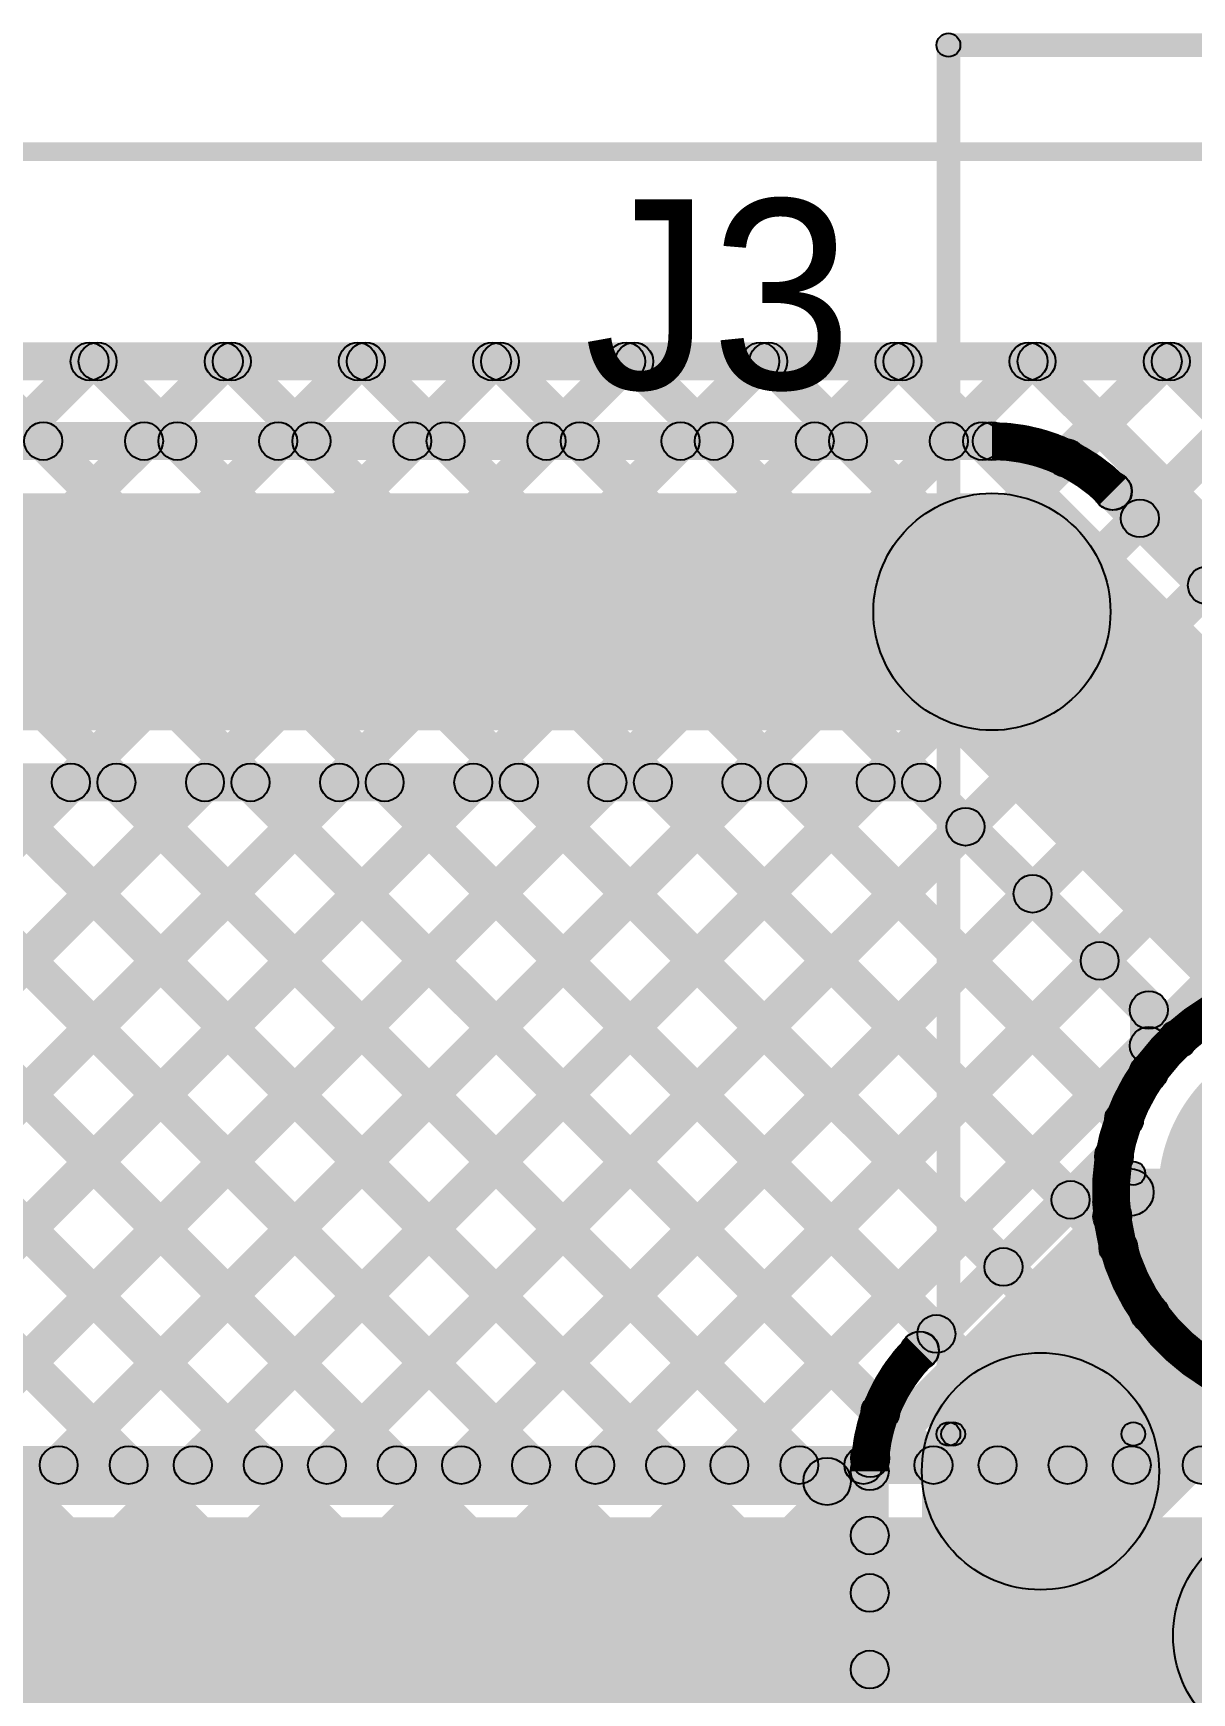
# Model space of a CAD drawing. Header units: millimetres. Extents: x -0.002 to 0.947, y -0.256 to 0.635.
# Drawn here: x 0.4851 to 0.7294, y 0.2852 to 0.6352 of the extents above; entities that cross this region are included whole.
import ezdxf

# ---------------------------------------------------------------- set-up
doc = ezdxf.new("R2010")
doc.units = ezdxf.units.MM
doc.header["$MEASUREMENT"] = 0
for name, color, linetype in [('BottomLayer', 5, 'Continuous'), ('BottomSolder', 6, 'Continuous'), ('Mechanical2', 216, 'Continuous'), ('MultiLayer', 9, 'Continuous'), ('PadHoleLayer', 156, 'Continuous'), ('TopLayer', 1, 'Continuous'), ('TopOverlay', 2, 'Continuous'), ('TopSolder', 216, 'Continuous')]:
    doc.layers.add(name, color=color, linetype=linetype)

# ---------------------------------------------------------------- blocks, each defined once
blk = doc.blocks.new('S2B_PH_K_S_LF__SN__1')
at = {"layer": 'BottomLayer'}
blk.add_hatch(color=5, dxfattribs=at).paths.add_polyline_path([(-0.03, 0.03), (0.03, 0.03), (0.03, -0.03), (-0.03, -0.03)])
h = blk.add_hatch(color=5, dxfattribs=at)
edge = h.paths.add_edge_path()
edge.add_arc((0.07874, 0), 0.03, 0, 360)
at = {"layer": 'BottomSolder'}
blk.add_hatch(color=6, dxfattribs=at).paths.add_polyline_path([(-0.034, 0.034), (0.034, 0.034), (0.034, -0.034), (-0.034, -0.034)])
h = blk.add_hatch(color=6, dxfattribs=at)
edge = h.paths.add_edge_path()
edge.add_arc((0.07874, 0), 0.034, 0, 360)
at = {"layer": 'MultiLayer'}
blk.add_hatch(color=9, dxfattribs=at).paths.add_polyline_path([(-0.03, 0.03), (0.03, 0.03), (0.03, -0.03), (-0.03, -0.03)])
h = blk.add_hatch(color=9, dxfattribs=at)
edge = h.paths.add_edge_path()
edge.add_arc((0.07874, 0), 0.03, 0, 360)
at = {"layer": 'PadHoleLayer'}
h = blk.add_hatch(color=156, dxfattribs=at)
edge = h.paths.add_edge_path()
edge.add_arc((0, 0), 0.01378, 0, 360)
h = blk.add_hatch(color=156, dxfattribs=at)
edge = h.paths.add_edge_path()
edge.add_arc((0.07874, 0), 0.01378, 0, 360)
at = {"layer": 'TopLayer'}
blk.add_hatch(color=1, dxfattribs=at).paths.add_polyline_path([(-0.03, 0.03), (0.03, 0.03), (0.03, -0.03), (-0.03, -0.03)])
h = blk.add_hatch(color=1, dxfattribs=at)
edge = h.paths.add_edge_path()
edge.add_arc((0.07874, 0), 0.03, 0, 360)
at = {"layer": 'TopOverlay'}
h = blk.add_hatch(color=2, dxfattribs=at)
edge = h.paths.add_edge_path()
edge.add_arc((-0.01932, 0.058), 0.005, 0, 360)
h = blk.add_hatch(color=2, dxfattribs=at)
edge = h.paths.add_edge_path()
edge.add_arc((-0.00668, 0.058), 0.005, 0, 360)
h = blk.add_hatch(color=2, dxfattribs=at)
edge = h.paths.add_edge_path()
edge.add_arc((-0.075, 0.051), 0.0025, 0, 360)
h = blk.add_hatch(color=2, dxfattribs=at)
edge = h.paths.add_edge_path()
edge.add_arc((-0.075, 0.051), 0.0025, 0, 360)
for points in [[(-0.037, 0.0535), (-0.037, 0.0485), (-0.075, 0.0485), (-0.075, 0.0535)], [(0.156, 0.0535), (0.156, 0.0485), (0.118, 0.0485), (0.118, 0.0535)], [(-0.0775, 0.051), (-0.0725, 0.051), (-0.0725, -0.242), (-0.0775, -0.242)], [(-0.0395, 0.051), (-0.0345, 0.051), (-0.0345, -0.004), (-0.0395, -0.004)], [(0.1155, 0.051), (0.1205, 0.051), (0.1205, -0.004), (0.1155, -0.004)], [(0.1545, 0.051), (0.1595, 0.051), (0.1595, -0.242), (0.1545, -0.242)], [(0.157, -0.2395), (0.157, -0.2445), (-0.075, -0.2445), (-0.075, -0.2395)]]:
    blk.add_hatch(color=2, dxfattribs=at).paths.add_polyline_path(points)
h = blk.add_hatch(color=2, dxfattribs=at)
edge = h.paths.add_edge_path()
edge.add_arc((-0.037, 0.051), 0.0025, 0, 360)
h = blk.add_hatch(color=2, dxfattribs=at)
edge = h.paths.add_edge_path()
edge.add_arc((-0.037, 0.051), 0.0025, 0, 360)
h = blk.add_hatch(color=2, dxfattribs=at)
edge = h.paths.add_edge_path()
edge.add_arc((0.118, 0.051), 0.0025, 0, 360)
h = blk.add_hatch(color=2, dxfattribs=at)
edge = h.paths.add_edge_path()
edge.add_arc((0.118, 0.051), 0.0025, 0, 360)
h = blk.add_hatch(color=2, dxfattribs=at)
edge = h.paths.add_edge_path()
edge.add_arc((0.156, 0.051), 0.0025, 0, 360)
h = blk.add_hatch(color=2, dxfattribs=at)
edge = h.paths.add_edge_path()
edge.add_arc((0.157, 0.051), 0.0025, 0, 360)
h = blk.add_hatch(color=2, dxfattribs=at)
edge = h.paths.add_edge_path()
edge.add_arc((-0.037, -0.004), 0.0025, 0, 360)
h = blk.add_hatch(color=2, dxfattribs=at)
edge = h.paths.add_edge_path()
edge.add_arc((0.118, -0.004), 0.0025, 0, 360)
h = blk.add_hatch(color=2, dxfattribs=at)
edge = h.paths.add_edge_path()
edge.add_arc((-0.075, -0.242), 0.0025, 0, 360)
h = blk.add_hatch(color=2, dxfattribs=at)
edge = h.paths.add_edge_path()
edge.add_arc((-0.075, -0.242), 0.0025, 0, 360)
h = blk.add_hatch(color=2, dxfattribs=at)
edge = h.paths.add_edge_path()
edge.add_arc((0.157, -0.242), 0.0025, 0, 360)
h = blk.add_hatch(color=2, dxfattribs=at)
edge = h.paths.add_edge_path()
edge.add_arc((0.157, -0.242), 0.0025, 0, 360)
at = {"layer": 'TopSolder'}
blk.add_hatch(color=216, dxfattribs=at).paths.add_polyline_path([(-0.034, 0.034), (0.034, 0.034), (0.034, -0.034), (-0.034, -0.034)])
h = blk.add_hatch(color=216, dxfattribs=at)
edge = h.paths.add_edge_path()
edge.add_arc((0.07874, 0), 0.034, 0, 360)
at = {"layer": 'TopOverlay', "const_width": 0.01}
blk.add_lwpolyline([(-0.00668, 0.058, 1), (-0.01932, 0.058, 1)], format="xyb", close=True, dxfattribs=at)
at = {"layer": 'TopOverlay'}
for centre, radius in [((-0.01932, 0.058), 0.005), ((-0.00668, 0.058), 0.005), ((-0.075, 0.051), 0.0025), ((-0.075, 0.051), 0.0025), ((-0.037, 0.051), 0.0025), ((-0.037, 0.051), 0.0025), ((0.118, 0.051), 0.0025), ((0.118, 0.051), 0.0025), ((0.156, 0.051), 0.0025), ((0.157, 0.051), 0.0025), ((-0.037, -0.004), 0.0025), ((0.118, -0.004), 0.0025), ((-0.075, -0.242), 0.0025), ((-0.075, -0.242), 0.0025), ((0.157, -0.242), 0.0025), ((0.157, -0.242), 0.0025)]:
    blk.add_circle(centre, radius, dxfattribs=at)
blk = doc.blocks.new('DC_005_5A_2_5_SMT_2')
at = {"layer": 'TopOverlay'}
for points in [[(0.38101, 0.17941), (0.39101, 0.17941), (0.39101, -0.17941), (0.38101, -0.17941)], [(0.30416, -0.18441), (0.30416, -0.17441), (0.386, -0.17441), (0.386, -0.18441)]]:
    blk.add_hatch(color=2, dxfattribs=at).paths.add_polyline_path(points)
h = blk.add_hatch(color=2, dxfattribs=at)
edge = h.paths.add_edge_path()
edge.add_arc((0.386, -0.17941), 0.005, 0, 360)
h = blk.add_hatch(color=2, dxfattribs=at)
edge = h.paths.add_edge_path()
edge.add_arc((0.38601, -0.17941), 0.005, 0, 360)
for centre in [(0.386, -0.17941), (0.38601, -0.17941)]:
    blk.add_circle(centre, 0.005, dxfattribs=at)

msp = doc.modelspace()

# ---------------------------------------------------------------- hatches: boundary and pattern name
at = {"layer": 'BottomLayer'}
for points in [[(0.035, 0.562), (0.035, 0.57), (0.911, 0.57), (0.911, 0.562)], [(0.26958, 0.56317), (0.27523, 0.56883), (0.50804, 0.33602), (0.50239, 0.33036)], [(0.28606, 0.34941), (0.2804, 0.35507), (0.49416, 0.56883), (0.49982, 0.56317)], [(0.3002, 0.33527), (0.29455, 0.34093), (0.52245, 0.56883), (0.52811, 0.56317)], [(0.29786, 0.56317), (0.30352, 0.56883), (0.53633, 0.33602), (0.53067, 0.33036)], [(0.32358, 0.33036), (0.31792, 0.33602), (0.55073, 0.56883), (0.55639, 0.56317)], [(0.32615, 0.56317), (0.3318, 0.56883), (0.56461, 0.33602), (0.55896, 0.33036)], [(0.35186, 0.33036), (0.34621, 0.33602), (0.57902, 0.56883), (0.58467, 0.56317)], [(0.35443, 0.56317), (0.36009, 0.56883), (0.5929, 0.33602), (0.58724, 0.33036)], [(0.38015, 0.33036), (0.37449, 0.33602), (0.6073, 0.56883), (0.61296, 0.56317)], [(0.38272, 0.56317), (0.38837, 0.56883), (0.62118, 0.33602), (0.61552, 0.33036)], [(0.40843, 0.33036), (0.40278, 0.33602), (0.63559, 0.56883), (0.64124, 0.56317)], [(0.411, 0.56317), (0.41666, 0.56883), (0.64947, 0.33602), (0.64381, 0.33036)], [(0.43672, 0.33036), (0.43106, 0.33602), (0.66387, 0.56883), (0.66953, 0.56317)], [(0.43928, 0.56317), (0.44494, 0.56883), (0.67775, 0.33602), (0.67209, 0.33036)], [(0.465, 0.33036), (0.45934, 0.33602), (0.69215, 0.56883), (0.69781, 0.56317)], [(0.46757, 0.56317), (0.47323, 0.56883), (0.70603, 0.33602), (0.70038, 0.33036)], [(0.49329, 0.33036), (0.48763, 0.33602), (0.72044, 0.56883), (0.7261, 0.56317)], [(0.49329, 0.33036), (0.48763, 0.33602), (0.72044, 0.56883), (0.7261, 0.56317)], [(0.49585, 0.56317), (0.50151, 0.56883), (0.73432, 0.33602), (0.72866, 0.33036)], [(0.52157, 0.33036), (0.51591, 0.33602), (0.74872, 0.56883), (0.75438, 0.56317)], [(0.52414, 0.56317), (0.52979, 0.56883), (0.71675, 0.38187), (0.71109, 0.37621)], [(0.54985, 0.33036), (0.5442, 0.33602), (0.77701, 0.56883), (0.78266, 0.56317)], [(0.55242, 0.56317), (0.55808, 0.56883), (0.71795, 0.40896), (0.71229, 0.4033)], [(0.57814, 0.33036), (0.57248, 0.33602), (0.80529, 0.56883), (0.81095, 0.56317)], [(0.58071, 0.56317), (0.58636, 0.56883), (0.72931, 0.42589), (0.72365, 0.42023)], [(0.60642, 0.33036), (0.60077, 0.33602), (0.83358, 0.56883), (0.83923, 0.56317)], [(0.60899, 0.56317), (0.61465, 0.56883), (0.74748, 0.43599), (0.74183, 0.43033)], [(0.63471, 0.33036), (0.62905, 0.33602), (0.86186, 0.56883), (0.86752, 0.56317)], [(0.63727, 0.56317), (0.64293, 0.56883), (0.77882, 0.43293), (0.77317, 0.42728)], [(0.66556, 0.56317), (0.67122, 0.56883), (0.80547, 0.43457), (0.79982, 0.42891)], [(0.69384, 0.56317), (0.6995, 0.56883), (0.83376, 0.43457), (0.8281, 0.42891)], [(0.72213, 0.56317), (0.72778, 0.56883), (0.86204, 0.43457), (0.85639, 0.42891)], [(0.71634, 0.38574), (0.71634, 0.39574), (0.75634, 0.39574), (0.75634, 0.38574)], [(0.66299, 0.33036), (0.65733, 0.33602), (0.7098, 0.38849), (0.71546, 0.38283)], [(0.69128, 0.33036), (0.68562, 0.33602), (0.71766, 0.36806), (0.72332, 0.3624)], [(0.71956, 0.33036), (0.7139, 0.33602), (0.73269, 0.35481), (0.73835, 0.34915)], [(0.30228, 0.32919), (0.30228, 0.33719), (0.73556, 0.33719), (0.73556, 0.32919)], [(0.28737, 0.27219), (0.28737, 0.32219), (0.75047, 0.32219), (0.75047, 0.27219)]]:
    msp.add_hatch(color=5, dxfattribs=at).paths.add_polyline_path(points)
h = msp.add_hatch(color=5, dxfattribs=at)
edge = h.paths.add_edge_path()
edge.add_arc((0.49699, 0.566), 0.004, 0, 360)
h = msp.add_hatch(color=5, dxfattribs=at)
edge = h.paths.add_edge_path()
edge.add_arc((0.49868, 0.566), 0.004, 0, 360)
h = msp.add_hatch(color=5, dxfattribs=at)
edge = h.paths.add_edge_path()
edge.add_arc((0.52528, 0.566), 0.004, 0, 360)
h = msp.add_hatch(color=5, dxfattribs=at)
edge = h.paths.add_edge_path()
edge.add_arc((0.52697, 0.566), 0.004, 0, 360)
h = msp.add_hatch(color=5, dxfattribs=at)
edge = h.paths.add_edge_path()
edge.add_arc((0.55356, 0.566), 0.004, 0, 360)
h = msp.add_hatch(color=5, dxfattribs=at)
edge = h.paths.add_edge_path()
edge.add_arc((0.55525, 0.566), 0.004, 0, 360)
h = msp.add_hatch(color=5, dxfattribs=at)
edge = h.paths.add_edge_path()
edge.add_arc((0.58185, 0.566), 0.004, 0, 360)
h = msp.add_hatch(color=5, dxfattribs=at)
edge = h.paths.add_edge_path()
edge.add_arc((0.58353, 0.566), 0.004, 0, 360)
h = msp.add_hatch(color=5, dxfattribs=at)
edge = h.paths.add_edge_path()
edge.add_arc((0.61013, 0.566), 0.004, 0, 360)
h = msp.add_hatch(color=5, dxfattribs=at)
edge = h.paths.add_edge_path()
edge.add_arc((0.61182, 0.566), 0.004, 0, 360)
h = msp.add_hatch(color=5, dxfattribs=at)
edge = h.paths.add_edge_path()
edge.add_arc((0.63841, 0.566), 0.004, 0, 360)
h = msp.add_hatch(color=5, dxfattribs=at)
edge = h.paths.add_edge_path()
edge.add_arc((0.6401, 0.566), 0.004, 0, 360)
h = msp.add_hatch(color=5, dxfattribs=at)
edge = h.paths.add_edge_path()
edge.add_arc((0.6667, 0.566), 0.004, 0, 360)
h = msp.add_hatch(color=5, dxfattribs=at)
edge = h.paths.add_edge_path()
edge.add_arc((0.66839, 0.566), 0.004, 0, 360)
h = msp.add_hatch(color=5, dxfattribs=at)
edge = h.paths.add_edge_path()
edge.add_arc((0.69498, 0.566), 0.004, 0, 360)
h = msp.add_hatch(color=5, dxfattribs=at)
edge = h.paths.add_edge_path()
edge.add_arc((0.69667, 0.566), 0.004, 0, 360)
h = msp.add_hatch(color=5, dxfattribs=at)
edge = h.paths.add_edge_path()
edge.add_arc((0.72327, 0.566), 0.004, 0, 360)
h = msp.add_hatch(color=5, dxfattribs=at)
edge = h.paths.add_edge_path()
edge.add_arc((0.72327, 0.566), 0.004, 0, 360)
h = msp.add_hatch(color=5, dxfattribs=at)
edge = h.paths.add_edge_path()
edge.add_arc((0.72496, 0.566), 0.004, 0, 360)
h = msp.add_hatch(color=5, dxfattribs=at)
edge = h.paths.add_edge_path()
edge.add_arc((0.72648, 0.42306), 0.004, 0, 360)
h = msp.add_hatch(color=5, dxfattribs=at)
edge = h.paths.add_edge_path()
edge.add_arc((0.71512, 0.40613), 0.004, 0, 360)
h = msp.add_hatch(color=5, dxfattribs=at)
edge = h.paths.add_edge_path()
edge.add_arc((0.71634, 0.39074), 0.005, 0, 360)
h = msp.add_hatch(color=5, dxfattribs=at)
edge = h.paths.add_edge_path()
edge.add_arc((0.71263, 0.38566), 0.004, 0, 360)
h = msp.add_hatch(color=5, dxfattribs=at)
edge = h.paths.add_edge_path()
edge.add_arc((0.71392, 0.37904), 0.004, 0, 360)
h = msp.add_hatch(color=5, dxfattribs=at)
edge = h.paths.add_edge_path()
edge.add_arc((0.72049, 0.36523), 0.004, 0, 360)
h = msp.add_hatch(color=5, dxfattribs=at)
edge = h.paths.add_edge_path()
edge.add_arc((0.49046, 0.33319), 0.004, 0, 360)
h = msp.add_hatch(color=5, dxfattribs=at)
edge = h.paths.add_edge_path()
edge.add_arc((0.49046, 0.33319), 0.004, 0, 360)
h = msp.add_hatch(color=5, dxfattribs=at)
edge = h.paths.add_edge_path()
edge.add_arc((0.50522, 0.33319), 0.004, 0, 360)
h = msp.add_hatch(color=5, dxfattribs=at)
edge = h.paths.add_edge_path()
edge.add_arc((0.51874, 0.33319), 0.004, 0, 360)
h = msp.add_hatch(color=5, dxfattribs=at)
edge = h.paths.add_edge_path()
edge.add_arc((0.5335, 0.33319), 0.004, 0, 360)
h = msp.add_hatch(color=5, dxfattribs=at)
edge = h.paths.add_edge_path()
edge.add_arc((0.54703, 0.33319), 0.004, 0, 360)
h = msp.add_hatch(color=5, dxfattribs=at)
edge = h.paths.add_edge_path()
edge.add_arc((0.56178, 0.33319), 0.004, 0, 360)
h = msp.add_hatch(color=5, dxfattribs=at)
edge = h.paths.add_edge_path()
edge.add_arc((0.57531, 0.33319), 0.004, 0, 360)
h = msp.add_hatch(color=5, dxfattribs=at)
edge = h.paths.add_edge_path()
edge.add_arc((0.59007, 0.33319), 0.004, 0, 360)
h = msp.add_hatch(color=5, dxfattribs=at)
edge = h.paths.add_edge_path()
edge.add_arc((0.60359, 0.33319), 0.004, 0, 360)
h = msp.add_hatch(color=5, dxfattribs=at)
edge = h.paths.add_edge_path()
edge.add_arc((0.61835, 0.33319), 0.004, 0, 360)
h = msp.add_hatch(color=5, dxfattribs=at)
edge = h.paths.add_edge_path()
edge.add_arc((0.63188, 0.33319), 0.004, 0, 360)
h = msp.add_hatch(color=5, dxfattribs=at)
edge = h.paths.add_edge_path()
edge.add_arc((0.64664, 0.33319), 0.004, 0, 360)
h = msp.add_hatch(color=5, dxfattribs=at)
edge = h.paths.add_edge_path()
edge.add_arc((0.66016, 0.33319), 0.004, 0, 360)
h = msp.add_hatch(color=5, dxfattribs=at)
edge = h.paths.add_edge_path()
edge.add_arc((0.67492, 0.33319), 0.004, 0, 360)
h = msp.add_hatch(color=5, dxfattribs=at)
edge = h.paths.add_edge_path()
edge.add_arc((0.68845, 0.33319), 0.004, 0, 360)
h = msp.add_hatch(color=5, dxfattribs=at)
edge = h.paths.add_edge_path()
edge.add_arc((0.70321, 0.33319), 0.004, 0, 360)
h = msp.add_hatch(color=5, dxfattribs=at)
edge = h.paths.add_edge_path()
edge.add_arc((0.71673, 0.33319), 0.004, 0, 360)
h = msp.add_hatch(color=5, dxfattribs=at)
edge = h.paths.add_edge_path()
edge.add_arc((0.73149, 0.33319), 0.004, 0, 360)
h = msp.add_hatch(color=5, dxfattribs=at)
edge = h.paths.add_edge_path()
edge.add_arc((0.75047, 0.29719), 0.025, 0, 360)
h = msp.add_hatch(color=5, dxfattribs=at)
edge = h.paths.add_edge_path()
edge.add_arc((0.75047, 0.29719), 0.025, 0, 360)
at = {"layer": 'Mechanical2'}
msp.add_hatch(color=216, dxfattribs=at).paths.add_polyline_path([(0, 0.60827), (0, 0.6122), (0.94488, 0.6122), (0.94488, 0.60827)])
at = {"layer": 'TopLayer'}
for points in [[(0.035, 0.562), (0.035, 0.57), (0.911, 0.57), (0.911, 0.562)], [(0.46757, 0.56317), (0.47323, 0.56883), (0.49003, 0.55202), (0.48438, 0.54636)], [(0.48301, 0.54636), (0.47735, 0.55202), (0.49416, 0.56883), (0.49982, 0.56317)], [(0.49585, 0.56317), (0.50151, 0.56883), (0.51832, 0.55202), (0.51266, 0.54636)], [(0.5113, 0.54636), (0.50564, 0.55202), (0.52245, 0.56883), (0.52811, 0.56317)], [(0.52414, 0.56317), (0.52979, 0.56883), (0.5466, 0.55202), (0.54095, 0.54636)], [(0.53958, 0.54636), (0.53392, 0.55202), (0.55073, 0.56883), (0.55639, 0.56317)], [(0.55242, 0.56317), (0.55808, 0.56883), (0.57489, 0.55202), (0.56923, 0.54636)], [(0.56786, 0.54636), (0.56221, 0.55202), (0.57902, 0.56883), (0.58467, 0.56317)], [(0.58071, 0.56317), (0.58636, 0.56883), (0.60317, 0.55202), (0.59752, 0.54636)], [(0.59615, 0.54636), (0.59049, 0.55202), (0.6073, 0.56883), (0.61296, 0.56317)], [(0.60899, 0.56317), (0.61465, 0.56883), (0.63146, 0.55202), (0.6258, 0.54636)], [(0.62443, 0.54636), (0.61878, 0.55202), (0.63559, 0.56883), (0.64124, 0.56317)], [(0.63727, 0.56317), (0.64293, 0.56883), (0.65974, 0.55202), (0.65408, 0.54636)], [(0.65272, 0.54636), (0.64706, 0.55202), (0.66387, 0.56883), (0.66953, 0.56317)], [(0.66556, 0.56317), (0.67122, 0.56883), (0.68802, 0.55202), (0.68237, 0.54636)], [(0.681, 0.54636), (0.67534, 0.55202), (0.69215, 0.56883), (0.69781, 0.56317)], [(0.69384, 0.56317), (0.6995, 0.56883), (0.83376, 0.43457), (0.8281, 0.42891)], [(0.70571, 0.54279), (0.70006, 0.54845), (0.72044, 0.56883), (0.7261, 0.56317)], [(0.70571, 0.54279), (0.70006, 0.54845), (0.72044, 0.56883), (0.7261, 0.56317)], [(0.72128, 0.53007), (0.71562, 0.53573), (0.74872, 0.56883), (0.75438, 0.56317)], [(0.72213, 0.56317), (0.72778, 0.56883), (0.86204, 0.43457), (0.85639, 0.42891)], [(0.18625, 0.54519), (0.18625, 0.55319), (0.68725, 0.55319), (0.68725, 0.54519)], [(0.70993, 0.53577), (0.71558, 0.54143), (0.78458, 0.47244), (0.77892, 0.46678)], [(0.18625, 0.48819), (0.18625, 0.53819), (0.68725, 0.53819), (0.68725, 0.48819)], [(0.66957, 0.49551), (0.70493, 0.53087), (0.77402, 0.46178), (0.73866, 0.42643)], [(0.20116, 0.47319), (0.20116, 0.48119), (0.67234, 0.48119), (0.67234, 0.47319)], [(0.2875, 0.266), (0.28184, 0.27165), (0.49021, 0.48002), (0.49586, 0.47436)], [(0.29698, 0.24719), (0.29132, 0.25285), (0.51849, 0.48002), (0.52415, 0.47436)], [(0.30182, 0.47436), (0.30748, 0.48002), (0.63907, 0.14842), (0.63342, 0.14277)], [(0.30974, 0.14682), (0.30409, 0.15248), (0.63163, 0.48002), (0.63729, 0.47436)], [(0.30974, 0.14682), (0.30409, 0.15248), (0.63163, 0.48002), (0.63729, 0.47436)], [(0.30974, 0.1751), (0.30409, 0.18076), (0.60334, 0.48002), (0.609, 0.47436)], [(0.30974, 0.20339), (0.30409, 0.20904), (0.57506, 0.48002), (0.58072, 0.47436)], [(0.30974, 0.23167), (0.30409, 0.23733), (0.54678, 0.48002), (0.55243, 0.47436)], [(0.30974, 0.11853), (0.30409, 0.12419), (0.65991, 0.48002), (0.66557, 0.47436)], [(0.3301, 0.47436), (0.33576, 0.48002), (0.63907, 0.17671), (0.63342, 0.17105)], [(0.35839, 0.47436), (0.36404, 0.48002), (0.63907, 0.20499), (0.63342, 0.19933)], [(0.38667, 0.47436), (0.39233, 0.48002), (0.63907, 0.23327), (0.63342, 0.22762)], [(0.41496, 0.47436), (0.42061, 0.48002), (0.64479, 0.25585), (0.63913, 0.25019)], [(0.44324, 0.47436), (0.4489, 0.48002), (0.66432, 0.2646), (0.65866, 0.25894)], [(0.47152, 0.47436), (0.47718, 0.48002), (0.66432, 0.29288), (0.65866, 0.28723)], [(0.49981, 0.47436), (0.50547, 0.48002), (0.66432, 0.32117), (0.65866, 0.31551)], [(0.52809, 0.47436), (0.53375, 0.48002), (0.66655, 0.34721), (0.6609, 0.34156)], [(0.55638, 0.47436), (0.56203, 0.48002), (0.67837, 0.36368), (0.67271, 0.35803)], [(0.58466, 0.47436), (0.59032, 0.48002), (0.69251, 0.37783), (0.68685, 0.37217)], [(0.61295, 0.47436), (0.6186, 0.48002), (0.70665, 0.39197), (0.701, 0.38631)], [(0.64123, 0.47436), (0.64689, 0.48002), (0.71795, 0.40896), (0.71229, 0.4033)], [(0.66951, 0.47436), (0.67517, 0.48002), (0.72317, 0.43202), (0.71751, 0.42636)], [(0.2875, 0.06801), (0.28184, 0.07366), (0.67885, 0.47068), (0.68451, 0.46502)], [(0.2875, 0.03972), (0.28184, 0.04538), (0.693, 0.45653), (0.69865, 0.45088)], [(0.44691, 0.17085), (0.44125, 0.17651), (0.70714, 0.44239), (0.7128, 0.43673)], [(0.72434, 0.41604), (0.71634, 0.41604), (0.71634, 0.42919), (0.72434, 0.42919)], [(0.4823, 0.17795), (0.47664, 0.18361), (0.71751, 0.42448), (0.72317, 0.41882)], [(0.71517, 0.31421), (0.67981, 0.34957), (0.73866, 0.40842), (0.77402, 0.37306)], [(0.67491, 0.35457), (0.66925, 0.36022), (0.71017, 0.40114), (0.71582, 0.39548)], [(0.71634, 0.38574), (0.71634, 0.39574), (0.75634, 0.39574), (0.75634, 0.38574)], [(0.50398, 0.17135), (0.49832, 0.177), (0.65876, 0.33745), (0.66442, 0.33179)], [(0.66549, 0.25302), (0.65749, 0.25302), (0.65749, 0.33189), (0.66549, 0.33189)], [(0.72249, 0.1839), (0.67249, 0.1839), (0.67249, 0.33189), (0.72249, 0.33189)], [(0.52, 0.15908), (0.51434, 0.16474), (0.65866, 0.30906), (0.66432, 0.3034)]]:
    msp.add_hatch(color=1, dxfattribs=at).paths.add_polyline_path(points)
h = msp.add_hatch(color=1, dxfattribs=at)
edge = h.paths.add_edge_path()
edge.add_arc((0.49699, 0.566), 0.004, 0, 360)
h = msp.add_hatch(color=1, dxfattribs=at)
edge = h.paths.add_edge_path()
edge.add_arc((0.49868, 0.566), 0.004, 0, 360)
h = msp.add_hatch(color=1, dxfattribs=at)
edge = h.paths.add_edge_path()
edge.add_arc((0.52528, 0.566), 0.004, 0, 360)
h = msp.add_hatch(color=1, dxfattribs=at)
edge = h.paths.add_edge_path()
edge.add_arc((0.52697, 0.566), 0.004, 0, 360)
h = msp.add_hatch(color=1, dxfattribs=at)
edge = h.paths.add_edge_path()
edge.add_arc((0.55356, 0.566), 0.004, 0, 360)
h = msp.add_hatch(color=1, dxfattribs=at)
edge = h.paths.add_edge_path()
edge.add_arc((0.55525, 0.566), 0.004, 0, 360)
h = msp.add_hatch(color=1, dxfattribs=at)
edge = h.paths.add_edge_path()
edge.add_arc((0.58185, 0.566), 0.004, 0, 360)
h = msp.add_hatch(color=1, dxfattribs=at)
edge = h.paths.add_edge_path()
edge.add_arc((0.58353, 0.566), 0.004, 0, 360)
h = msp.add_hatch(color=1, dxfattribs=at)
edge = h.paths.add_edge_path()
edge.add_arc((0.61013, 0.566), 0.004, 0, 360)
h = msp.add_hatch(color=1, dxfattribs=at)
edge = h.paths.add_edge_path()
edge.add_arc((0.61182, 0.566), 0.004, 0, 360)
h = msp.add_hatch(color=1, dxfattribs=at)
edge = h.paths.add_edge_path()
edge.add_arc((0.63841, 0.566), 0.004, 0, 360)
h = msp.add_hatch(color=1, dxfattribs=at)
edge = h.paths.add_edge_path()
edge.add_arc((0.6401, 0.566), 0.004, 0, 360)
h = msp.add_hatch(color=1, dxfattribs=at)
edge = h.paths.add_edge_path()
edge.add_arc((0.6667, 0.566), 0.004, 0, 360)
h = msp.add_hatch(color=1, dxfattribs=at)
edge = h.paths.add_edge_path()
edge.add_arc((0.66839, 0.566), 0.004, 0, 360)
h = msp.add_hatch(color=1, dxfattribs=at)
edge = h.paths.add_edge_path()
edge.add_arc((0.69498, 0.566), 0.004, 0, 360)
h = msp.add_hatch(color=1, dxfattribs=at)
edge = h.paths.add_edge_path()
edge.add_arc((0.69667, 0.566), 0.004, 0, 360)
h = msp.add_hatch(color=1, dxfattribs=at)
edge = h.paths.add_edge_path()
edge.add_arc((0.72327, 0.566), 0.004, 0, 360)
h = msp.add_hatch(color=1, dxfattribs=at)
edge = h.paths.add_edge_path()
edge.add_arc((0.72327, 0.566), 0.004, 0, 360)
h = msp.add_hatch(color=1, dxfattribs=at)
edge = h.paths.add_edge_path()
edge.add_arc((0.72496, 0.566), 0.004, 0, 360)
h = msp.add_hatch(color=1, dxfattribs=at)
edge = h.paths.add_edge_path()
edge.add_arc((0.48721, 0.54919), 0.004, 0, 360)
h = msp.add_hatch(color=1, dxfattribs=at)
edge = h.paths.add_edge_path()
edge.add_arc((0.50847, 0.54919), 0.004, 0, 360)
h = msp.add_hatch(color=1, dxfattribs=at)
edge = h.paths.add_edge_path()
edge.add_arc((0.51549, 0.54919), 0.004, 0, 360)
h = msp.add_hatch(color=1, dxfattribs=at)
edge = h.paths.add_edge_path()
edge.add_arc((0.53675, 0.54919), 0.004, 0, 360)
h = msp.add_hatch(color=1, dxfattribs=at)
edge = h.paths.add_edge_path()
edge.add_arc((0.54377, 0.54919), 0.004, 0, 360)
h = msp.add_hatch(color=1, dxfattribs=at)
edge = h.paths.add_edge_path()
edge.add_arc((0.56504, 0.54919), 0.004, 0, 360)
h = msp.add_hatch(color=1, dxfattribs=at)
edge = h.paths.add_edge_path()
edge.add_arc((0.57206, 0.54919), 0.004, 0, 360)
h = msp.add_hatch(color=1, dxfattribs=at)
edge = h.paths.add_edge_path()
edge.add_arc((0.59332, 0.54919), 0.004, 0, 360)
h = msp.add_hatch(color=1, dxfattribs=at)
edge = h.paths.add_edge_path()
edge.add_arc((0.60034, 0.54919), 0.004, 0, 360)
h = msp.add_hatch(color=1, dxfattribs=at)
edge = h.paths.add_edge_path()
edge.add_arc((0.6216, 0.54919), 0.004, 0, 360)
h = msp.add_hatch(color=1, dxfattribs=at)
edge = h.paths.add_edge_path()
edge.add_arc((0.62863, 0.54919), 0.004, 0, 360)
h = msp.add_hatch(color=1, dxfattribs=at)
edge = h.paths.add_edge_path()
edge.add_arc((0.64989, 0.54919), 0.004, 0, 360)
h = msp.add_hatch(color=1, dxfattribs=at)
edge = h.paths.add_edge_path()
edge.add_arc((0.65691, 0.54919), 0.004, 0, 360)
h = msp.add_hatch(color=1, dxfattribs=at)
edge = h.paths.add_edge_path()
edge.add_arc((0.67817, 0.54919), 0.004, 0, 360)
h = msp.add_hatch(color=1, dxfattribs=at)
edge = h.paths.add_edge_path()
edge.add_arc((0.6852, 0.54919), 0.004, 0, 360)
h = msp.add_hatch(color=1, dxfattribs=at)
edge = h.paths.add_edge_path()
edge.add_arc((0.68725, 0.54919), 0.004, 0, 360)
h = msp.add_hatch(color=1, dxfattribs=at)
edge = h.paths.add_edge_path()
edge.add_arc((0.68725, 0.54919), 0.004, 0, 360)
h = msp.add_hatch(color=1, dxfattribs=at)
edge = h.paths.add_edge_path()
edge.add_arc((0.68725, 0.54919), 0.004, 0, 360)
h = msp.add_hatch(color=1, dxfattribs=at)
edge = h.paths.add_edge_path()
edge.add_arc((0.70289, 0.54562), 0.004, 0, 360)
h = msp.add_hatch(color=1, dxfattribs=at)
edge = h.paths.add_edge_path()
edge.add_arc((0.70289, 0.54562), 0.004, 0, 360)
h = msp.add_hatch(color=1, dxfattribs=at)
edge = h.paths.add_edge_path()
edge.add_arc((0.71271, 0.53865), 0.004, 0, 360)
h = msp.add_hatch(color=1, dxfattribs=at)
edge = h.paths.add_edge_path()
edge.add_arc((0.71276, 0.5386), 0.004, 0, 360)
h = msp.add_hatch(color=1, dxfattribs=at)
edge = h.paths.add_edge_path()
edge.add_arc((0.71276, 0.5386), 0.004, 0, 360)
h = msp.add_hatch(color=1, dxfattribs=at)
edge = h.paths.add_edge_path()
edge.add_arc((0.68725, 0.51319), 0.025, 0, 360)
h = msp.add_hatch(color=1, dxfattribs=at)
edge = h.paths.add_edge_path()
edge.add_arc((0.68725, 0.51319), 0.025, 0, 360)
h = msp.add_hatch(color=1, dxfattribs=at)
edge = h.paths.add_edge_path()
edge.add_arc((0.71845, 0.5329), 0.004, 0, 360)
h = msp.add_hatch(color=1, dxfattribs=at)
edge = h.paths.add_edge_path()
edge.add_arc((0.73259, 0.51876), 0.004, 0, 360)
h = msp.add_hatch(color=1, dxfattribs=at)
edge = h.paths.add_edge_path()
edge.add_arc((0.49304, 0.47719), 0.004, 0, 360)
h = msp.add_hatch(color=1, dxfattribs=at)
edge = h.paths.add_edge_path()
edge.add_arc((0.50264, 0.47719), 0.004, 0, 360)
h = msp.add_hatch(color=1, dxfattribs=at)
edge = h.paths.add_edge_path()
edge.add_arc((0.52132, 0.47719), 0.004, 0, 360)
h = msp.add_hatch(color=1, dxfattribs=at)
edge = h.paths.add_edge_path()
edge.add_arc((0.53092, 0.47719), 0.004, 0, 360)
h = msp.add_hatch(color=1, dxfattribs=at)
edge = h.paths.add_edge_path()
edge.add_arc((0.5496, 0.47719), 0.004, 0, 360)
h = msp.add_hatch(color=1, dxfattribs=at)
edge = h.paths.add_edge_path()
edge.add_arc((0.55921, 0.47719), 0.004, 0, 360)
h = msp.add_hatch(color=1, dxfattribs=at)
edge = h.paths.add_edge_path()
edge.add_arc((0.57789, 0.47719), 0.004, 0, 360)
h = msp.add_hatch(color=1, dxfattribs=at)
edge = h.paths.add_edge_path()
edge.add_arc((0.58749, 0.47719), 0.004, 0, 360)
h = msp.add_hatch(color=1, dxfattribs=at)
edge = h.paths.add_edge_path()
edge.add_arc((0.60617, 0.47719), 0.004, 0, 360)
h = msp.add_hatch(color=1, dxfattribs=at)
edge = h.paths.add_edge_path()
edge.add_arc((0.61577, 0.47719), 0.004, 0, 360)
h = msp.add_hatch(color=1, dxfattribs=at)
edge = h.paths.add_edge_path()
edge.add_arc((0.63446, 0.47719), 0.004, 0, 360)
h = msp.add_hatch(color=1, dxfattribs=at)
edge = h.paths.add_edge_path()
edge.add_arc((0.63446, 0.47719), 0.004, 0, 360)
h = msp.add_hatch(color=1, dxfattribs=at)
edge = h.paths.add_edge_path()
edge.add_arc((0.64406, 0.47719), 0.004, 0, 360)
h = msp.add_hatch(color=1, dxfattribs=at)
edge = h.paths.add_edge_path()
edge.add_arc((0.66274, 0.47719), 0.004, 0, 360)
h = msp.add_hatch(color=1, dxfattribs=at)
edge = h.paths.add_edge_path()
edge.add_arc((0.67234, 0.47719), 0.004, 0, 360)
h = msp.add_hatch(color=1, dxfattribs=at)
edge = h.paths.add_edge_path()
edge.add_arc((0.67234, 0.47719), 0.004, 0, 360)
h = msp.add_hatch(color=1, dxfattribs=at)
edge = h.paths.add_edge_path()
edge.add_arc((0.68168, 0.46785), 0.004, 0, 360)
h = msp.add_hatch(color=1, dxfattribs=at)
edge = h.paths.add_edge_path()
edge.add_arc((0.69583, 0.45371), 0.004, 0, 360)
h = msp.add_hatch(color=1, dxfattribs=at)
edge = h.paths.add_edge_path()
edge.add_arc((0.70997, 0.43956), 0.004, 0, 360)
h = msp.add_hatch(color=1, dxfattribs=at)
edge = h.paths.add_edge_path()
edge.add_arc((0.72034, 0.42919), 0.004, 0, 360)
h = msp.add_hatch(color=1, dxfattribs=at)
edge = h.paths.add_edge_path()
edge.add_arc((0.72034, 0.42919), 0.004, 0, 360)
h = msp.add_hatch(color=1, dxfattribs=at)
edge = h.paths.add_edge_path()
edge.add_arc((0.72034, 0.42165), 0.004, 0, 360)
h = msp.add_hatch(color=1, dxfattribs=at)
edge = h.paths.add_edge_path()
edge.add_arc((0.72034, 0.41604), 0.004, 0, 360)
h = msp.add_hatch(color=1, dxfattribs=at)
edge = h.paths.add_edge_path()
edge.add_arc((0.72034, 0.41604), 0.004, 0, 360)
h = msp.add_hatch(color=1, dxfattribs=at)
edge = h.paths.add_edge_path()
edge.add_arc((0.71512, 0.40613), 0.004, 0, 360)
h = msp.add_hatch(color=1, dxfattribs=at)
edge = h.paths.add_edge_path()
edge.add_arc((0.71299, 0.39831), 0.004, 0, 360)
h = msp.add_hatch(color=1, dxfattribs=at)
edge = h.paths.add_edge_path()
edge.add_arc((0.71299, 0.39831), 0.004, 0, 360)
h = msp.add_hatch(color=1, dxfattribs=at)
edge = h.paths.add_edge_path()
edge.add_arc((0.71634, 0.39074), 0.005, 0, 360)
h = msp.add_hatch(color=1, dxfattribs=at)
edge = h.paths.add_edge_path()
edge.add_arc((0.70383, 0.38914), 0.004, 0, 360)
h = msp.add_hatch(color=1, dxfattribs=at)
edge = h.paths.add_edge_path()
edge.add_arc((0.68968, 0.375), 0.004, 0, 360)
h = msp.add_hatch(color=1, dxfattribs=at)
edge = h.paths.add_edge_path()
edge.add_arc((0.67554, 0.36086), 0.004, 0, 360)
h = msp.add_hatch(color=1, dxfattribs=at)
edge = h.paths.add_edge_path()
edge.add_arc((0.67203, 0.35735), 0.004, 0, 360)
h = msp.add_hatch(color=1, dxfattribs=at)
edge = h.paths.add_edge_path()
edge.add_arc((0.67208, 0.35739), 0.004, 0, 360)
h = msp.add_hatch(color=1, dxfattribs=at)
edge = h.paths.add_edge_path()
edge.add_arc((0.67208, 0.35739), 0.004, 0, 360)
h = msp.add_hatch(color=1, dxfattribs=at)
edge = h.paths.add_edge_path()
edge.add_arc((0.69749, 0.33189), 0.025, 0, 360)
h = msp.add_hatch(color=1, dxfattribs=at)
edge = h.paths.add_edge_path()
edge.add_arc((0.69749, 0.33189), 0.025, 0, 360)
h = msp.add_hatch(color=1, dxfattribs=at)
edge = h.paths.add_edge_path()
edge.add_arc((0.66373, 0.34439), 0.004, 0, 360)
h = msp.add_hatch(color=1, dxfattribs=at)
edge = h.paths.add_edge_path()
edge.add_arc((0.66159, 0.33462), 0.004, 0, 360)
h = msp.add_hatch(color=1, dxfattribs=at)
edge = h.paths.add_edge_path()
edge.add_arc((0.66149, 0.33189), 0.004, 0, 360)
h = msp.add_hatch(color=1, dxfattribs=at)
edge = h.paths.add_edge_path()
edge.add_arc((0.66149, 0.33189), 0.004, 0, 360)
h = msp.add_hatch(color=1, dxfattribs=at)
edge = h.paths.add_edge_path()
edge.add_arc((0.66149, 0.33189), 0.004, 0, 360)
h = msp.add_hatch(color=1, dxfattribs=at)
edge = h.paths.add_edge_path()
edge.add_arc((0.66149, 0.31834), 0.004, 0, 360)
h = msp.add_hatch(color=1, dxfattribs=at)
edge = h.paths.add_edge_path()
edge.add_arc((0.66149, 0.30623), 0.004, 0, 360)
h = msp.add_hatch(color=1, dxfattribs=at)
edge = h.paths.add_edge_path()
edge.add_arc((0.66149, 0.29006), 0.004, 0, 360)

# ---------------------------------------------------------------- linework, layer by layer
at = {"layer": 'BottomLayer', "const_width": 0.008}
msp.add_lwpolyline([(0.74962, 0.34726, -1.573993), (0.79408, 0.41336)], format="xyb", dxfattribs=at)
at = {"layer": 'BottomLayer'}
for centre, radius in [((0.49699, 0.566), 0.004), ((0.49868, 0.566), 0.004), ((0.52528, 0.566), 0.004), ((0.52697, 0.566), 0.004), ((0.55356, 0.566), 0.004), ((0.55525, 0.566), 0.004), ((0.58185, 0.566), 0.004), ((0.58353, 0.566), 0.004), ((0.61013, 0.566), 0.004), ((0.61182, 0.566), 0.004), ((0.63841, 0.566), 0.004), ((0.6401, 0.566), 0.004), ((0.6667, 0.566), 0.004), ((0.66839, 0.566), 0.004), ((0.69498, 0.566), 0.004), ((0.69667, 0.566), 0.004), ((0.72327, 0.566), 0.004), ((0.72327, 0.566), 0.004), ((0.72496, 0.566), 0.004), ((0.72648, 0.42306), 0.004), ((0.71512, 0.40613), 0.004), ((0.71634, 0.39074), 0.005), ((0.71263, 0.38566), 0.004), ((0.71392, 0.37904), 0.004), ((0.72049, 0.36523), 0.004), ((0.49046, 0.33319), 0.004), ((0.49046, 0.33319), 0.004), ((0.50522, 0.33319), 0.004), ((0.51874, 0.33319), 0.004), ((0.5335, 0.33319), 0.004), ((0.54703, 0.33319), 0.004), ((0.56178, 0.33319), 0.004), ((0.57531, 0.33319), 0.004), ((0.59007, 0.33319), 0.004), ((0.60359, 0.33319), 0.004), ((0.61835, 0.33319), 0.004), ((0.63188, 0.33319), 0.004), ((0.64664, 0.33319), 0.004), ((0.66016, 0.33319), 0.004), ((0.67492, 0.33319), 0.004), ((0.68845, 0.33319), 0.004), ((0.70321, 0.33319), 0.004), ((0.71673, 0.33319), 0.004), ((0.73149, 0.33319), 0.004), ((0.75047, 0.29719), 0.025), ((0.75047, 0.29719), 0.025)]:
    msp.add_circle(centre, radius, dxfattribs=at)
at = {"layer": 'TopLayer', "const_width": 0.008}
for points in [[(0.68725, 0.54919, -0.198912), (0.71271, 0.53865)], [(0.68725, 0.54919, -0.199396), (0.71276, 0.5386)], [(0.71299, 0.39831, -0.110373), (0.72034, 0.41604)], [(0.66149, 0.33189, -0.199396), (0.67208, 0.35739)], [(0.66149, 0.33189, -0.198912), (0.67203, 0.35735)]]:
    msp.add_lwpolyline(points, format="xyb", dxfattribs=at)
at = {"layer": 'TopLayer'}
for centre, radius in [((0.49699, 0.566), 0.004), ((0.49868, 0.566), 0.004), ((0.52528, 0.566), 0.004), ((0.52697, 0.566), 0.004), ((0.55356, 0.566), 0.004), ((0.55525, 0.566), 0.004), ((0.58185, 0.566), 0.004), ((0.58353, 0.566), 0.004), ((0.61013, 0.566), 0.004), ((0.61182, 0.566), 0.004), ((0.63841, 0.566), 0.004), ((0.6401, 0.566), 0.004), ((0.6667, 0.566), 0.004), ((0.66839, 0.566), 0.004), ((0.69498, 0.566), 0.004), ((0.69667, 0.566), 0.004), ((0.72327, 0.566), 0.004), ((0.72327, 0.566), 0.004), ((0.72496, 0.566), 0.004), ((0.48721, 0.54919), 0.004), ((0.50847, 0.54919), 0.004), ((0.51549, 0.54919), 0.004), ((0.53675, 0.54919), 0.004), ((0.54377, 0.54919), 0.004), ((0.56504, 0.54919), 0.004), ((0.57206, 0.54919), 0.004), ((0.59332, 0.54919), 0.004), ((0.60034, 0.54919), 0.004), ((0.6216, 0.54919), 0.004), ((0.62863, 0.54919), 0.004), ((0.64989, 0.54919), 0.004), ((0.65691, 0.54919), 0.004), ((0.67817, 0.54919), 0.004), ((0.6852, 0.54919), 0.004), ((0.68725, 0.54919), 0.004), ((0.68725, 0.54919), 0.004), ((0.68725, 0.54919), 0.004), ((0.70289, 0.54562), 0.004), ((0.70289, 0.54562), 0.004), ((0.71271, 0.53865), 0.004), ((0.71276, 0.5386), 0.004), ((0.71276, 0.5386), 0.004), ((0.68725, 0.51319), 0.025), ((0.68725, 0.51319), 0.025), ((0.71845, 0.5329), 0.004), ((0.73259, 0.51876), 0.004), ((0.49304, 0.47719), 0.004), ((0.50264, 0.47719), 0.004), ((0.52132, 0.47719), 0.004), ((0.53092, 0.47719), 0.004), ((0.5496, 0.47719), 0.004), ((0.55921, 0.47719), 0.004), ((0.57789, 0.47719), 0.004), ((0.58749, 0.47719), 0.004), ((0.60617, 0.47719), 0.004), ((0.61577, 0.47719), 0.004), ((0.63446, 0.47719), 0.004), ((0.63446, 0.47719), 0.004), ((0.64406, 0.47719), 0.004), ((0.66274, 0.47719), 0.004), ((0.67234, 0.47719), 0.004), ((0.67234, 0.47719), 0.004), ((0.68168, 0.46785), 0.004), ((0.69583, 0.45371), 0.004), ((0.70997, 0.43956), 0.004), ((0.72034, 0.42919), 0.004), ((0.72034, 0.42919), 0.004), ((0.72034, 0.42165), 0.004), ((0.72034, 0.41604), 0.004), ((0.72034, 0.41604), 0.004), ((0.71512, 0.40613), 0.004), ((0.71299, 0.39831), 0.004), ((0.71299, 0.39831), 0.004), ((0.71634, 0.39074), 0.005), ((0.70383, 0.38914), 0.004), ((0.68968, 0.375), 0.004), ((0.67554, 0.36086), 0.004), ((0.67203, 0.35735), 0.004), ((0.67208, 0.35739), 0.004), ((0.67208, 0.35739), 0.004), ((0.69749, 0.33189), 0.025), ((0.69749, 0.33189), 0.025), ((0.66373, 0.34439), 0.004), ((0.66159, 0.33462), 0.004), ((0.66149, 0.33189), 0.004), ((0.66149, 0.33189), 0.004), ((0.66149, 0.33189), 0.004), ((0.66149, 0.31834), 0.004), ((0.66149, 0.30623), 0.004), ((0.66149, 0.29006), 0.004)]:
    msp.add_circle(centre, radius, dxfattribs=at)

# ---------------------------------------------------------------- block references
for name, p, rotation in [('S2B_PH_K_S_LF__SN__1', (0.83508, 0.39074), 180), ('DC_005_5A_2_5_SMT_2', (0.47308, -0.05626), 90)]:
    msp.add_blockref(name, p, dxfattribs=dict(rotation=rotation))

# ---------------------------------------------------------------- texts
at = {"layer": 'TopOverlay'}
msp.add_text('J3', height=0.04, dxfattribs=at).set_placement((0.60125, 0.56019))

doc.saveas('drawing.dxf')
